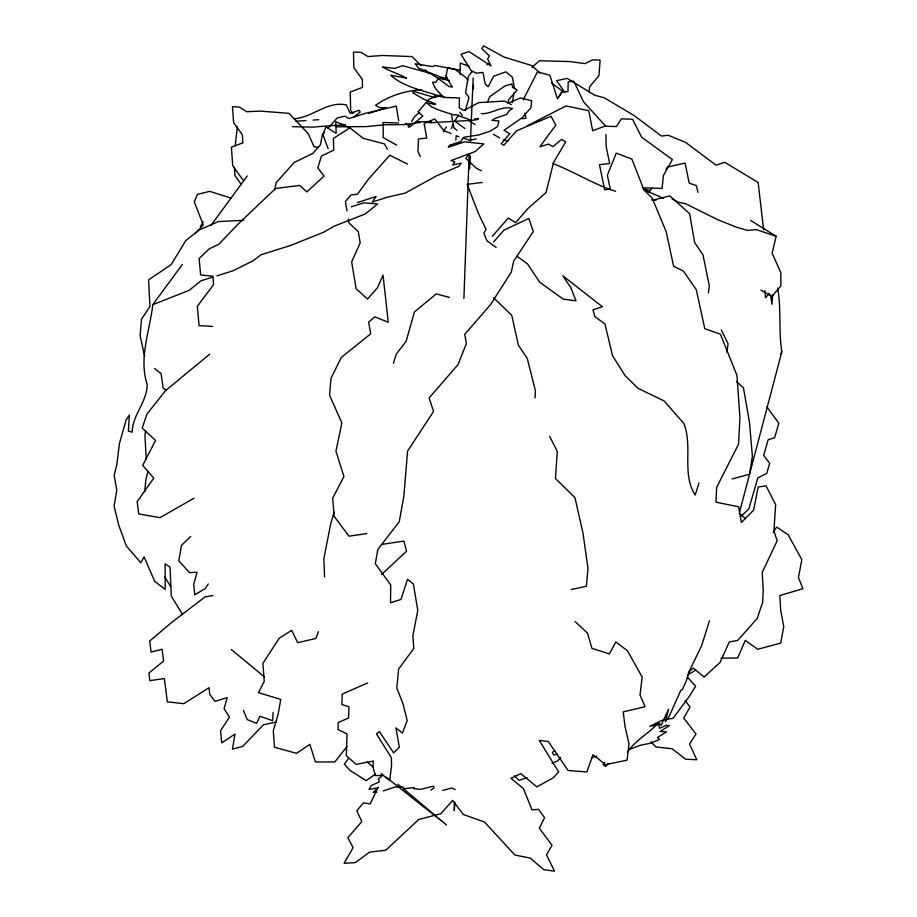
<?xml version="1.0" encoding="UTF-8"?>
<svg xmlns="http://www.w3.org/2000/svg" width="917" height="917" viewBox="0 0 917 917"><rect width="100%" height="100%" fill="white"/><g stroke="black" fill="none" stroke-linecap="round" stroke-linejoin="round"><path stroke-width="1.38" d="M460.059 74.426L460.277 63.032L469.389 66.54M463.899 298.472L469.126 154.893L469.802 154.858L469.458 168.969L469.882 156.44M454.545 802.398L454.293 810.662L454.672 802.169M473.046 89.178L473.183 85.281M273.094 712.394L272.704 720.647L259.912 716.28L256.645 723.398L247.223 719.581L243.406 710.354M473.298 89.281L473.504 85.419M535.024 397.863L535.413 390.78L527.298 358.524L518.414 345.193L511.72 315.288L493.518 297.704M589.195 92.147L589.574 86.863L598.961 75.653L600.119 60.155L592.634 59.823L584.908 63.628L570.122 61.577L539.471 60.751L531.94 67.342M772.699 294.529L771.988 304.249L770.521 294.942M144.76 491.718L145.814 479.855L148.038 471.086M455.829 139.98L456.219 135.773L458.924 136.679M235.233 145.746L237.343 126.592M708.417 292.867L709.311 285.921L702.995 254.926L694.616 242.478L689.653 213.73L669.846 195.929L652.113 200.342M726.906 352.208L728.087 343.772L721.312 329.994M512.374 102.395L513.944 92.835M182.323 264.451L152.807 304.673C149.78 331.083 138.593 357.985 147.144 384.406C147.282 401.875 132.472 414.656 132.163 432.194L128.426 431.139L129.366 415.069L126.076 420.055L119.428 443.473L116.872 464.323L114.178 475.293L116.791 490.182L114.086 506.024L118.625 524.856L126.363 546.016L140.805 562.717L144.095 556.86L154.698 581.355L165.198 589.39L165.117 563.795L170.069 567.164L171.319 596.119L182.563 614.528M473.195 78.014L470.398 141.963M274.836 189.67L276.12 182.781L294.128 162.481L312.777 153.471L320.423 144.84L322.383 134.639L324.228 132.575M145.7 430.669L144.909 434.807L146.239 459.371M750.679 220.481L776.149 236.288L772.114 253.172L780.803 272.624L780.871 285.875L771.931 296.535L760.915 290.036M739.687 511.686L781.846 351.704C778.418 330.59 781.467 309.155 777.673 288.11M465.366 110.648L468.977 97.454L465.607 92.846L468.209 76.673L472.266 71.125L476.244 73.154L482.972 72.42L485.242 84.158L488.176 86.737L493.644 76.134L505.943 71.824L512.328 77.154L514.609 88.731M334.109 512.018L330.67 524.031L323.839 558.762L324.595 576.919M709.46 620.729L701.574 645.877L689.412 670.843L686.157 681.228L682.34 689.733L680.804 690.329L669.101 716.486L665.329 721.771L668.619 709.219L661.031 725.381L658.635 722.688C648.8 733.474 635.641 739.996 627.331 752.215M393.416 363.247L396.304 354.019L406.105 341.353L414.438 311.975L436.251 293.876L449.433 297.429M699.006 483.018L695.166 495.031C681.342 473.367 693.16 446.453 683.75 423.356L664.103 400.935L638.014 388.304L625.188 375.752L612.51 355.658L604.945 323.93L594.858 316.629L593.001 309.808L602.412 306.782L562.832 275.799L570.775 287.571L576.002 300.822L563.244 299.183L539.643 282.115L527.504 263.901L517.452 256.622M451.451 128.632L452.746 124.62M318.359 631.71L316.021 638.415L297.658 642.691L291.686 630.323L279.295 638.175L262.892 663.346L264.245 681.32L258.525 692.644L280.751 699.442L278.149 714.217L273.277 730.78L274.481 747.229L296.512 753.327L309.843 744.306L315.379 761.958L334.808 761.958L346.993 746.587M487.718 101.81L489.621 96.801L504.774 86.072L511.892 83.883L512.534 87.298L517.199 89.981L508.557 99.815L508.121 103.162L520.455 97.913L531.619 100.687L530.909 107.816L522.323 117.617L504.041 130.306L509.852 133.767L501.163 143.682L503.811 145.276L516.454 130.844L551.037 116.287L555.817 125.136L539.895 146.743L548.63 144.107L552.917 146.64L561.559 139.418L565.674 141.826L553.581 162.515L546.028 192.536L527.963 208.48L515.629 222.636L508.293 218.017L492.44 236.196M780.711 354.203L781.846 351.704M378.159 787.187L370.17 803.9L363.43 802.868L356.828 810.708L361.802 821.586L347.841 837.679L353.079 847.617L344.104 863.31L355.257 862.622L369.746 852.099L385.748 850.231L418.679 819.534L440.905 813.666L452.62 800.392L463.314 814.502L484.474 821.976L514.861 855.034L530.221 858.071L543.735 869.648L554.476 871.15L546.521 854.816L552.034 845.256L539.288 828.166L544.583 817.655L538.566 809.333L532.009 809.883L523.447 788.62L511.021 778.269L520.867 773.627L536.904 786.901L552.951 777.948L558.74 772.011L539.219 740.42L548.32 741.521L568.093 770.521L586.869 771.919L593.024 754.68L605.518 764.652L627.113 760.147L629.016 743.779L625.062 726.86L623.228 711.901L645.052 706.675L640.02 694.948L642.164 677.055L627.423 650.715L615.8 641.98L609.45 653.924L591.889 648.342L587.602 633.234L575.108 621.531M523.206 99.896L537.454 71.835L549.902 75.274L557.456 98.818L562.098 92.159L568.001 91.494L568.173 81.831L573.79 81.212L583.556 101.844L605.667 126.145M559.244 96.113L562.167 90.898L551.404 82.874M200.353 226.705L203.115 221.914M408.26 127.325L410.289 123.818M411.641 121.48L414.358 116.803L419.596 112.39M468.667 153.85L465.905 158.458L476.221 168.178L481.333 170.757M773.214 532.594L776.584 527.023L788.162 534.771L801.825 559.668L798.432 577.492L802.914 588.714L779.771 595.569L780.711 610.252L783.737 626.701L780.665 643.092L757.729 649.293L745.292 640.387L737.669 658.028L720.819 658.131M458.626 114.831L454.752 121.09L464.885 128.529M604.532 762.256L603.088 764.572L605.507 766.497L608.601 763.586M443.381 131.704L446.384 126.89M208.308 584.014L205.156 588.576L194.805 594.812L193.682 584.209L197.086 572.288L189.441 572.586L178.804 560.86L181.497 545.34L190.69 536.434M348.54 758.359L344.379 764.136L350.076 770.486L366.204 780.619L375.362 774.2M210.99 225.376L247.246 175.961M648.823 192.41L652.09 188.008M665.96 169.267L667.587 167.066L685.079 163.031L689.183 183.136L696.324 185.601L698.032 192.375M560.539 757.408L557.903 760.755L552.045 763.265M769.191 293.371L765.557 297.704L764.904 290.62M493.598 241.973L503.926 230.121L528.8 218.475L533.304 231.531L513.646 261.127L511.319 272.108L490.561 304.604L464.736 334.338L466.398 343.566L458.019 364.622L429.122 397.932L433.546 411.435L407.584 451.084L403.881 496.108L399.25 521.739L377.815 549.478L375.317 563.783L390.711 584.954L390.539 602.801L400.993 599.443L407.515 579.349L413.384 583.98L417.785 610.401L412.868 635.79L413.819 648.434L398.574 669.112L396.82 688.105L402.93 703.568L407.194 720.59L402.425 733.13L395.972 727.915L399.308 747.275L393.611 752.903L379.409 731.617L376.497 733.944L391.41 757.866L391.536 765.867L389.656 780.619L381.22 773.616M327.896 128.426L337.089 118.064L344.941 116.127L348.838 118.591L365.574 113.284L396.27 106.12L398.7 120.746M195.78 233.09L203.276 224.894L194.312 201.946L197.373 194.393L209.706 191.366L231.244 198.141M381.483 574.604L406.552 551.22L403.916 541.099L382.515 544.297M741.452 515.812L748.811 509.004L757.82 477.963L766.75 473.413L769.684 463.383L763.632 455.382L768.194 439.656L774.578 437.833L778.831 423.264L766.635 406.529M688.38 672.31L693.263 668.046L704.118 677.055L720.074 662.429L729.313 641.946L737.749 640.387L757.167 618.517L762.612 602.366L763.242 590.433L762.21 572.483L777.135 540.824L773.925 530.84L775.644 504.682L766.05 485.838L758.199 487.007L753.614 510.173L741.417 522.484L738.632 506.814L715.959 502.172L716.647 487.363L738.54 444.195L739.939 417.843L736.947 375.385L720.395 334.212L704.783 328.664L696.255 289.589L683.383 271.123L673.64 266.285L666.155 231.588L652.274 198.324L643.952 189.83L631.893 159.111L616.235 153.116L607.375 175.239L610.275 189.131L604.693 189.796L599.466 164.67L609.679 163.467L606.229 146.995L605.896 134.478M209.741 354.157L165.438 390.722L146.926 414.129L142.192 428.101L155.546 440.469L142.708 465.412L153.792 478.112L137.149 501.691L138.719 513.91L159.959 517.669L194.014 498.218M353.056 117.582L360.255 112.023L359.109 110.292L350.248 113.421L346.271 104.916C327.128 100.767 312.399 117.674 294.059 118.763M430.944 790.179L433.993 787.898L433.695 786.133L420.33 789.422L413.59 788.62L414.209 787.554L404.523 788.689L402.804 787.073L395.342 786.946L383.203 790.913M554.865 750.702L552.492 752.272L553.547 754.966L557.49 754.21M387.375 149.253L384.395 143.877L363.201 138.318L349.893 127.864L333.352 138.444L333.719 150.124L321.477 156.016L317.809 167.788L324.033 176.075L306.863 191.905L299.733 185.429L275.581 188.501L237.858 224.333L218.991 244.128L208.973 249.069L199.149 258.537L200.617 274.951L212.882 276.223L213.592 284.579L197.304 306.358L199.081 325.615L212.423 326.418M687.521 674.958L695.705 670.178M526.92 125.973L565.972 105.948L588.737 110.693L592.68 130.776L604.693 126.191L616.453 126.58L621.325 118.855L632.558 119.221L641.636 137.218L672.39 159.581L663.404 175.583L662.063 188.455L642.37 187.802M152.807 304.673L189.097 290.38L200.972 280.808L212.927 277.072M367.717 682.89L342.236 694.123L341.903 704.611L348.976 706.778L348.552 718.022L338.224 722.493L338.018 729.6L347.073 733.932L346.282 755.688L356.151 764.365L373.368 761.087L373.001 767.162L375.397 775.644L382.813 775.358L378.423 778.751L379.248 781.903L371.236 785.582L369.012 789.503L378.079 787.749L373.093 792.322L376.727 792.277M629.841 749.235L640.226 745.269L649.5 743.469L659.564 739.503L657.615 737.383L666.579 731.881L660.137 731.434L669.353 725.622L666.384 725.301L659.575 728.258L658.796 724.545L649.947 726.253L661.776 720.418L673.124 718.24L689.217 696.542L695.613 686.329L687.292 676.952M443.358 79.607L447.175 78.254M421.648 89.751C405.44 90.6 389.163 95.735 375.603 105.306L379.581 107.633L386.321 107.667L368.657 113.421M591.603 757.866L596.692 756.101M527.034 777.65L518.999 780.321L514.368 775.851M357.412 202.565L376.108 196.525L372.256 202.061L387.49 197.178L405.314 193.051L436.538 175.835L459.199 166.195L461.182 163.146L452.7 164.991L454.798 161.805L451.049 160.555L475.235 151.523L483.821 143.866L464.495 141.871L448.287 147.236L449.594 145.276L460.712 141.585L463.543 137.309L478.8 134.959L490.033 131.234L497.53 126.615L498.951 120.952L491.913 120.368L495.421 118.247L506.769 114.442L508.935 111.049L512.42 108.493C501.565 105.295 492.028 114.27 481.242 113.616M351.28 206.852L363.785 202.829L377.666 203.952L365.218 213.982L334.487 226.052L323.678 232.207L290.976 245.332L261.23 254.708L252.783 260.944L232.849 270.847L216.916 275.834M486.858 64.809L489.586 63.984M732.098 478.972L749.544 474.238L752.387 456.299L749.464 422.038L743.435 387.845L736.408 381.449M442.751 790.42L451.703 788.001L455.153 789.526M476.244 138.903L469.756 140.324L462.993 138.043M571.234 589.562L586.41 586.238L587.969 568.139L582.948 532.937L574.925 497.553L555.438 478.502L557.284 451.37L549.638 436.354M478.273 118.385L474.651 119.153L478.204 119.107L475.992 119.863L471.946 120.333L430.325 122.729L428.044 122.419L431.368 121.491L420.662 121.766L416.811 122.018L420.02 122.454L404.053 124.597L384.154 124.804L366.399 126.603L336.356 126.81L337.284 125.996L335.026 125.56L345.216 124.872L341.732 124.242M276.338 722.046L263.477 724.739L242.741 746.369L232.425 749.166L235.039 734.07L221.731 742.804L220.516 730.769L229.491 717.174L224.069 708.738L227.21 697.631L215.014 701.379L209.729 694.284L209.053 687.704L183.904 703.683L167.33 701.837L164.372 678.557L149.884 680.62L148.875 673.089L163.604 661.054L162.103 649.236L151.11 652.033L149.666 641.063L170.975 622.998L205.007 596.921L212.882 595.557M366.754 533.568L349.022 536.193L334.063 516.214L332.733 498.091L343.944 476.531L335.931 451.221L341.869 423.012L329.581 395.261L330.991 378.32L341.342 357.401L370.663 333.88L368.668 322.108L374.755 316.846L388.269 322.257L383.031 275.089L377.552 287.651L367.488 299.057L356.151 288.729L351.647 261.93L360.186 242.879L358.272 231.623L349.045 223.049L348.368 219.003M335.519 125.32L312.594 127.119L292.351 126.649M482.136 182.472L467.166 184.34L478.342 213.248L486.033 229.342L483.912 233.147L486.973 240.804L496.177 247.464M522.14 118.717L525.945 118.282L524.902 113.02M295.996 121.25L305.98 120.574M313.121 120.081L318.829 119.691M243.635 220.355L218.395 221.536L198.553 230.305L185.727 240.667L171.204 264.6L148.588 279.834L149.975 306.393L141.493 319.185L140.118 335.771L144.634 356.209M398.597 123.004L383.088 122.488L383.249 137.596L396.694 145.173M318.256 147.27L314.038 146.697L308.227 133.607L289.05 113.364L260.428 111.106L246.639 111.702L239.429 107.06L232.46 106.647L233.583 122.465L242.363 134.765L242.913 142.846L231.382 147.167L232.735 165.759L243.223 180.305M615.605 191.321C593.872 184.466 574.053 171.582 552.561 163.432M651.953 199.402L656.159 200.193M503.376 139.98L508.362 141.012M643.539 189.005L650.268 190.518M438.544 96.549L434.371 95.609L436.572 97.087M449.319 80.581L436.836 77.624L430.405 73.371L402.678 65.726L394.642 68.374L382.595 67.021C390.229 71.4 398.723 73.819 406.518 78.151L390.802 75.263C404.408 87.723 424.995 90.714 441.891 96.938M447.37 78.644L440.825 77.085L418.714 68.305L415.126 63.743L432.698 66.632L434.83 65.543L460.575 70.219M776.149 236.288L756.536 229.686L747.355 230.373L736.351 227.152L717.438 219.564L685.469 203.631L679.061 202.416L672.104 199.012M434.807 97.58L413.647 91.391L412.742 92.743L423.494 99.025L435.632 103.953L435.151 104.561L426.508 102.658L431.632 106.934L438.727 110.029L453.846 115.038L455.715 114.694L469.974 119.795L468.335 120.116L475.052 124.609M643.402 189.624L663.472 198.313M451.084 133.492L443.817 130.604L434.75 118.981L424.101 123.543L426.749 138.031L418.473 138.983L417.98 151.626L420.353 156.589M349.893 127.864L335.805 121.697L336.149 133.332L325.925 126.901L322.922 134.547L328.114 148.623M407.526 164.074L389.794 155.202L368.061 179.652L357.515 194.209L351.028 194.966L345.411 201.488L347.004 210.921M511.273 104.584L504.465 101.03L478.731 102.635L463.91 110.395L459.245 107.851L459.428 97.947L446.04 97.5L439.083 95.219L429.087 99.128L418.037 111.828L422.806 116.035L409.899 126.959L405.646 123.233M493.403 134.352L499.639 137.871M397.772 784.264L401.004 786.752M154.56 368.485L161.105 373.609L163.088 387.971L166.424 390.596M403.159 788.494L446.522 824.956L386.149 777.18M231.348 649.534L264.405 676.906M366.892 761.752L373.506 767.231M739.205 513.176L745.555 518.667M456.93 130.363L453.904 127.704L451.668 115.771M539.964 73.005L531.768 65.554L503.983 57.049L483.591 45.85L481.803 48.693L489.483 55.96L487.603 58.975L491.053 65.909L468.977 51.547L460.976 54.309L472.014 72.099M421.075 65.68L412.111 56.602L382.423 55.456L368.015 56.567L360.725 52.269L353.481 52.12L353.824 67.652L362.353 79.424L362.502 87.367L350.237 92.067L350.672 110.338L353.034 113.559M425.052 69.715L429.041 73.75M651.013 741.876L655.999 746.977L672.058 748.708L685.572 759.173L696.817 759.746L689.538 744.065L696.003 734.047L683.704 718.022L690.031 707.076L685.068 700.382M443.92 97.718L435.346 88.387L432.469 82.347L435.907 82.117L438.211 78.553L448.952 86.462L452.345 87.115L445.903 76.65L447.611 67.961L454.729 69.211L465.194 76.936L468.048 80.088M459.887 112.332L462.466 115.519M241.354 184.615L234.832 175.434L234.488 167.398M564.712 92.227L556.676 80.662L567.13 78.404L594.801 95.242L604.143 97.752L633.647 115.221L661.489 136.048L668.218 135.257L685.664 142.422L716.005 165.14L724.739 162.275L758.141 182.506L763.643 229.892M164.636 576.862L170.7 586.513M446.258 76.122L447.118 78.61"/></g></svg>
